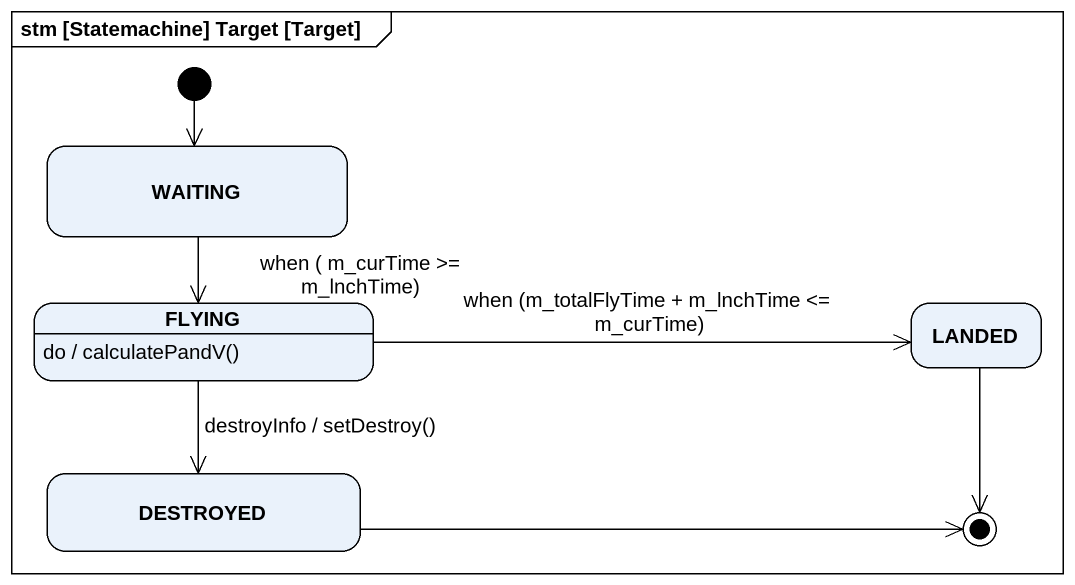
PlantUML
@startuml
mainframe stm [Statemachine] Target [Target]
hide empty description
state WAITING
state FLYING
FLYING : do / calculatePandV()
state LANDED
state DESTROYED
[*] --> WAITING
WAITING --> FLYING : when ( m_curTime >= m_lnchTime)
FLYING -right-> LANDED : when (m_totalFlyTime + m_lnchTime <= m_curTime)
FLYING --> DESTROYED : destroyInfo / setDestroy()
LANDED --> [*]
DESTROYED -right-> [*]
@enduml
